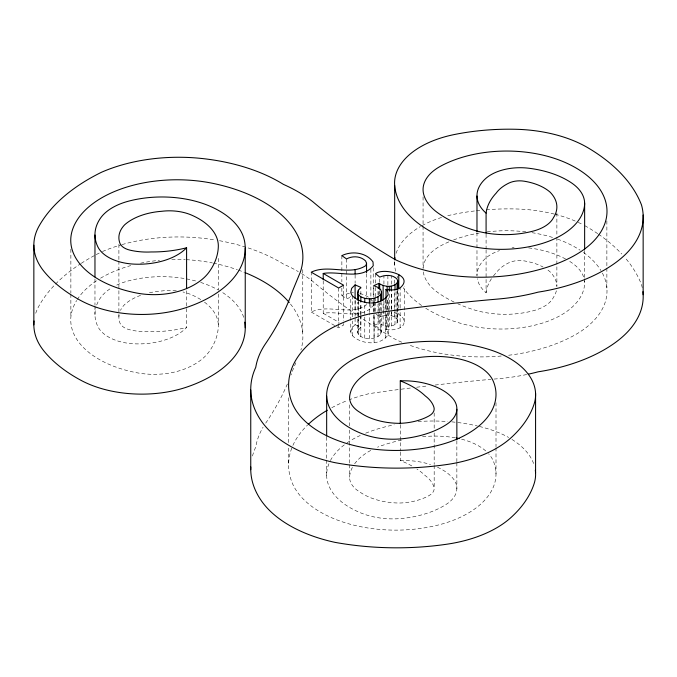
<?xml version="1.0" encoding="UTF-8"?>
<svg xmlns="http://www.w3.org/2000/svg" width="677" height="677" viewBox="0 0 677 677"><rect width="100%" height="100%" fill="white"/><g stroke="black" fill="none" stroke-linecap="round" stroke-linejoin="round"><path stroke-width="0.51" stroke-dasharray="3.38 2.54" d="M388.209 312.571L388.2 334.59C380.923 346.226 361.45 344.568 352.404 335.699A25.658 14.818 0 0 1 350.779 331.942L350.779 321.457M350.779 320.407L350.788 296.298M352.404 335.699L352.412 321.025M352.412 316.828L352.412 295.866M350.779 331.942L351.676 328.15L355.095 324.698L355.095 317.361M355.095 316.311L355.095 300.588M381.532 311.987L381.523 331.908L380.66 334.396C374.897 339.998 364.446 340.176 358.514 334.743L357.608 332.568L357.608 316.844M357.608 315.795L357.617 302.17M357.608 332.568L358.319 330.08L358.328 316.455M358.328 315.406L358.328 301.773M358.514 334.743L358.522 302.247M360.833 336.638L360.841 315.668M360.841 314.619L360.841 303.093M358.319 330.08L360.858 327.245L360.866 315.71M360.866 314.67L360.866 303.135M360.866 294.749L360.866 287.412M364.768 338.187L364.776 303.592M369.388 338.703L369.397 313.544M369.397 312.495L369.397 304.108M381.523 331.908L380.635 329.42L377.978 327.228L373.814 325.485L373.822 312.901M373.822 311.852L373.822 303.465M373.822 297.178L373.822 285.643M374.034 338.161L374.042 313.002M374.042 311.962L374.042 303.575M374.102 342.503L374.11 315.245M374.11 311.056L374.11 302.67M375.54 311.378L375.549 301.95M375.549 300.901L375.549 297.753M375.549 296.704L375.549 287.268M375.549 283.079L375.549 273.643M378.028 336.571L378.037 304.075M377.986 294.732L377.986 287.395M397.754 290.441L397.746 320.847L397.094 322.861C392.228 327.871 384.257 326.576 378.849 323.225L378.858 303.313M378.858 294.927L378.858 290.729M379.67 323.699L379.679 302.737M379.738 293.877L379.738 290.729M379.738 282.343L379.738 278.154M380.66 334.396L380.635 311.598M380.635 310.548L380.669 302.941M381.532 310.946L381.532 302.56M383.131 325.273L383.14 302.213M375.54 313.476L379.729 316.938L383.918 315.584L383.918 311.395M383.918 310.345L383.918 300.91M383.927 284.137L383.927 275.751M385.518 338.119L385.526 298.286M388.2 334.59L387.684 331.51L386.008 329.25L386.017 313.527M386.017 309.338L386.017 299.903M386.118 329.707L386.161 312.681M386.127 311.885L386.161 299.048M387.168 326.136L387.176 313.553M387.176 309.364L387.176 299.928M397.746 320.847L396.959 318.791L394.691 316.954L391.501 315.651L387.879 315.177L387.879 298.405M387.887 284.772L387.887 275.344M388.209 311.522L388.209 297.897M389.275 326.238L389.275 310.515M389.275 309.465L389.283 290.594M391.281 326.018L391.281 310.294M391.281 309.245L391.289 291.423M391.501 315.651L391.509 310.413M391.509 309.364L391.509 291.542M391.509 284.205L391.518 275.818M394.691 316.954L394.699 309.617M394.699 308.568L394.699 290.746M394.699 283.409L394.699 277.121M395.004 324.613L395.013 291.068M396.959 318.791L396.967 290.492M397.094 322.861L397.094 290.365M386.008 329.25L390.02 329.809A12.389 7.151 0 0 0 400.124 327.702C406.547 324.96 404.541 316.608 398.77 314.475L398.77 309.228M398.77 308.187L398.77 290.365M400.124 327.702L400.132 308.83M400.132 307.781L400.132 287.869M404.296 321.753L404.304 286.117M366.409 303.635L365.859 305.42C349.857 315.981 328.337 303.685 311.251 312.029L311.251 272.188M295.832 362.745L292.633 370.497A544.477 314.348 0 0 1 290.992 375.007M323.217 280.786L323.217 313.29C339.211 310.557 361.653 320.272 373.23 305.572L373.23 303.482M336.841 326.805L338.661 327.854L343.561 325.028L343.561 321.888M373.814 325.485L378.849 323.225M341.86 288.131L341.86 295.468L349.704 293.133M341.86 295.468L346.556 298.802L351.329 297.034M383.918 315.584L387.879 315.177M351.558 292.735L353.419 292.803M359.859 293.505L364.319 294.808L369.938 298.075M394.158 312.529L398.77 314.475M355.095 324.698L360.858 327.245M323.217 313.29L339.135 322.48M311.251 312.029L335.927 326.272M370.556 298.811L372.401 301.02M373.01 301.756L373.23 305.572M606.871 220.922L606.871 267.06M606.871 268.109L606.871 288.03M584.64 250.405L584.64 277.672M584.64 278.721L584.64 282.91M556.875 213.043L556.875 236.112M556.875 237.162L556.875 286.439A51.841 29.932 0 0 0 550.105 271.849A45.748 26.411 0 0 0 546.838 269.311M496.004 402.68L496.004 446.718M496.004 447.768L496.004 473.976M486.086 234.098L486.086 248.781M486.086 249.83L486.086 292.811A54.829 31.658 0 0 1 477.285 278.704M476.98 232.702L476.98 275.683A54.829 31.658 0 0 1 485.443 258.445A41.069 23.712 0 0 1 499.508 250.608M456.857 440.719L456.857 461.689M456.857 462.738L456.857 488.946M434.177 412.995L434.177 428.719M434.177 432.916L434.177 464.371M434.177 465.421L434.177 488.481M423.066 196.846L423.066 225.153M423.066 226.203L423.066 268.143M400.268 424.885L400.268 451.102M400.268 452.151L400.268 460.538A84.481 48.769 0 0 1 412.031 466.038M394.666 261.974L394.666 265.113A118.289 68.292 0 0 0 395.715 271.587M373.23 267.83L373.23 297.186M370.869 269.107L370.869 297.415M370.869 298.464L370.869 308.949M366.553 273.787L366.553 298.955M355.112 274.904L355.112 283.299M355.112 300.072L355.112 309.507M349.594 404.88L349.594 425.85M349.594 430.039L349.594 463.593M349.594 464.642L349.594 477.217M346.556 258.961L346.556 298.802M343.561 285.186L343.561 320.839M341.86 255.627L341.86 272.408M341.86 273.449L341.86 281.844M338.661 288.013L338.661 327.854M326.661 437.114L326.661 459.133M326.661 460.182L326.661 475.914M302.763 269.581L302.763 333.541M288.614 397.763L288.614 443.892M288.614 448.081L288.614 463.813M218.316 258.394L218.316 289.849M218.316 294.038L218.316 326.542A120.244 69.426 0 0 1 208.948 351.888A67.455 38.944 0 0 1 187.36 367.89A55.412 31.997 0 0 1 136.297 372.655A96.329 55.616 0 0 1 72.067 310.802A106.441 61.455 0 0 1 76.696 300.444M186.59 290.763L186.59 327.456A54.829 31.658 0 0 1 134.232 343.814A41.069 23.712 0 0 1 97.953 326.712A77.313 44.64 0 0 1 95.922 307.4M118.898 244.304L118.898 260.027M118.898 261.077L118.898 316.641M94.966 279.034L94.966 305.242M94.966 306.292L94.966 314.678M70.865 249.153L70.865 293.183M70.865 294.233L70.865 317.301M526.698 374.525A148.906 85.971 0 0 1 497.84 378.748A1318.982 761.507 0 0 0 491.934 379.255M642.245 287.649A127.631 73.691 0 0 0 641.491 284.636A205.283 118.517 0 0 0 624.837 257.446M597.732 233.683A205.283 118.517 0 0 0 588.186 227.616A107.093 61.827 0 0 0 584.158 225.348M598.502 234.208A205.283 118.517 0 0 1 621.723 253.977M554.319 214.084A107.093 61.827 0 0 0 516.035 208.965A165.586 95.601 0 0 0 484.707 209.904M555.199 214.304A107.093 61.827 0 0 1 576.415 221.591M578.192 222.386A107.093 61.827 0 0 1 583.329 224.908M474.408 210.979A165.586 95.601 0 0 0 454.25 214.237A89.093 51.435 0 0 0 446.422 216.065M476.456 210.733A165.586 95.601 0 0 1 481.609 210.183M394.666 265.113A89.093 51.435 0 0 1 394.606 261.457M396.113 253.291A89.093 51.435 0 0 1 420.409 226.575M422.101 225.61A89.093 51.435 0 0 1 441.7 217.419M425.723 308.23A118.289 68.292 0 0 0 468.543 325.358A87.468 50.496 0 0 0 539.747 323.885A80.191 46.298 0 0 0 584.556 284.932A54.837 31.658 0 0 0 584.505 280.896M421.619 305.505A118.289 68.292 0 0 1 403.213 287.683M397.814 277.968A118.289 68.292 0 0 1 397.103 276.157M583.566 276.893A54.837 31.658 0 0 0 571.422 262.515A77.313 44.64 0 0 0 568.578 260.713M528.568 247.892A77.313 44.64 0 0 1 565.583 258.995M512.066 247.858A41.069 23.712 0 0 1 514.114 247.655M486.086 292.811A84.481 48.769 0 0 1 492.272 277.536M493.474 275.928A84.481 48.769 0 0 1 496.182 272.797A45.19 26.09 0 0 1 508.85 262.786A16.722 9.656 0 0 1 524.108 260.873A45.748 26.411 0 0 1 543.056 267.009M556.376 290.788A51.841 29.932 0 0 1 553.591 297.118A36.693 21.19 0 0 1 534.145 310.506A66.837 38.589 0 0 1 472.69 309.448A120.244 69.426 0 0 1 457.779 303.778M454.106 302.077A120.244 69.426 0 0 1 438.231 292.836A67.455 38.944 0 0 1 423.777 274.346A55.412 31.997 0 0 1 423.235 271.782M423.083 268.329A55.412 31.997 0 0 1 440.287 246.047A96.329 55.616 0 0 1 448.936 241.833M453.565 239.946A96.329 55.616 0 0 1 479.13 233.057M487.11 231.889A96.329 55.616 0 0 1 525.97 231.864M531.978 232.685A96.329 55.616 0 0 1 553.659 237.796M557.56 239.125A96.329 55.616 0 0 1 565.016 242.095A106.441 61.455 0 0 1 580.113 250.177M602.386 273.102A106.441 61.455 0 0 1 572.894 336.08A135.434 78.194 0 0 1 507.217 355.417M583.456 252.445A106.441 61.455 0 0 1 600.939 270.563M501.259 356.017A135.434 78.194 0 0 1 408.468 344.805M401.774 342.198A135.434 78.194 0 0 1 395.368 339.372A723.459 417.684 0 0 1 360.325 317.318M398.178 389.597A1318.982 761.507 0 0 0 369.177 393.625L361.086 395.732A135.434 78.194 0 0 0 349.188 399.794M401.089 389.216A1318.982 761.507 0 0 1 411.768 387.845M416.634 387.236A1318.982 761.507 0 0 1 428.313 385.831M435.133 385.035A1318.982 761.507 0 0 1 490.952 379.348M291.787 448.098A135.434 78.194 0 0 0 291.973 482.303A106.441 61.455 0 0 0 436.885 525.36A96.329 55.616 0 0 0 493.313 461.02A55.412 31.997 0 0 0 488.608 453.759M292.913 445.381A135.434 78.194 0 0 1 307.51 425.114M331.798 407.706A135.434 78.194 0 0 1 347.276 400.539M461.612 439.204A55.412 31.997 0 0 1 486.382 451.517M455.393 437.867A67.455 38.944 0 0 0 424.166 436.597A120.244 69.426 0 0 0 420.459 436.987M401.478 440.101A120.244 69.426 0 0 0 382.023 445.525A66.837 38.589 0 0 0 377.563 447.209M352.387 467.426A66.837 38.589 0 0 0 349.704 475.719A36.693 21.19 0 0 0 360.054 492.137A51.841 29.932 0 0 0 399.709 503.028A45.748 26.411 0 0 0 429.167 495.513A16.722 9.656 0 0 0 433.923 486.932A45.19 26.09 0 0 0 425.241 475.592A84.481 48.769 0 0 0 416.888 469.009M354.638 463.813A66.837 38.589 0 0 1 370.962 450.307M400.268 460.538A54.829 31.658 0 0 1 430.513 464.549M437.486 467.24A54.829 31.658 0 0 1 452.143 477.395A41.069 23.712 0 0 1 446.405 504.238A77.313 44.64 0 0 1 403.052 518.354A54.837 31.658 0 0 1 362.855 513.708A80.191 46.298 0 0 1 326.83 471.827A87.468 50.496 0 0 1 329.987 461.418M330.418 460.572A87.468 50.496 0 0 1 346.285 443.384M347.064 442.843A87.468 50.496 0 0 1 360.232 435.497M365.665 433.187A118.289 68.292 0 0 1 394.217 424.801M418.073 421.559A118.289 68.292 0 0 1 447.666 421.534M451.72 421.864A118.289 68.292 0 0 1 455.756 422.279M457.754 422.516A118.289 68.292 0 0 1 477.302 425.968M479.384 426.459A118.289 68.292 0 0 1 487.525 428.676A89.093 51.435 0 0 1 508.639 437.469M511.947 439.432A89.093 51.435 0 0 1 534.068 464.82M252.487 455.985A147.704 85.277 0 0 1 255.754 447.015A148.906 85.971 0 0 1 263.074 427.246M287.37 383.986A544.477 314.348 0 0 1 265.494 423.447M290.509 304.066A135.434 78.194 0 0 1 300.893 350.043M213.407 263.158A135.434 78.194 0 0 1 237.382 269.751M238.372 270.098A135.434 78.194 0 0 1 244.16 272.272M77.229 299.598A106.441 61.455 0 0 1 97.209 280.286M100.568 278.188A106.441 61.455 0 0 1 130.712 265.596M140.613 263.184A106.441 61.455 0 0 1 159.535 260.307M171.831 259.536A106.441 61.455 0 0 1 185.219 259.646M186.251 259.697A106.441 61.455 0 0 1 212.392 262.947M200.764 299.589A66.837 38.589 0 0 0 191.278 294.664A36.693 21.19 0 0 0 182.976 291.99M204.522 302.179A66.837 38.589 0 0 1 218.316 326.542M176.333 290.873A36.693 21.19 0 0 0 161.71 290.975A51.841 29.932 0 0 0 148.948 292.896M140.545 295.375A51.841 29.932 0 0 0 124.61 304.54A45.748 26.411 0 0 0 120.489 310.396M119.05 315.067A45.748 26.411 0 0 0 119.922 322.937A16.722 9.656 0 0 0 129.976 329.834A45.19 26.09 0 0 0 151.216 331.637A84.481 48.769 0 0 0 186.59 327.456M96.701 304.997A77.313 44.64 0 0 1 100.374 298.007A54.837 31.658 0 0 1 111.595 287.852M116.732 285.102A54.837 31.658 0 0 1 128.588 280.845A80.191 46.298 0 0 1 196.161 281.099M200.663 282.427A80.191 46.298 0 0 1 209.176 285.559A87.468 50.496 0 0 1 218.519 290.111M222.758 292.65A87.468 50.496 0 0 1 243.796 317.741M35.729 313.265A107.093 61.827 0 0 1 39.08 305.725A205.283 118.517 0 0 1 80.453 263.861M81.24 263.345A205.283 118.517 0 0 1 94.492 255.534M96.236 254.611A205.283 118.517 0 0 1 101.575 251.903M102.455 251.522A127.631 73.691 0 0 1 121.115 244.862M122.097 244.575A127.631 73.691 0 0 1 201.221 238.109A147.704 85.277 0 0 1 215.726 240.056M219.526 240.716A147.704 85.277 0 0 1 283.418 264.064A148.906 85.971 0 0 1 298.337 271.638M301.578 273.584A148.906 85.971 0 0 1 312.766 281.378A723.459 417.684 0 0 0 358.759 316.261"/><path stroke-width="1.02" d="M355.095 298.489L355.103 284.865L360.866 287.412L358.328 290.247L357.617 292.735L357.617 300.072M358.328 292.337L358.328 290.247M358.522 301.197L358.522 294.91L357.617 292.735M360.841 302.044L360.841 296.805L358.522 294.91M364.776 302.551L364.776 298.354L360.841 296.805M369.397 303.059L369.397 298.87L374.042 298.329L378.045 296.738L380.669 294.554L381.532 292.075L380.643 289.587L377.986 287.395L373.822 285.643L378.858 283.392C384.265 286.743 392.237 288.038 397.103 283.028L397.754 281.006L396.967 278.958C392.465 274.422 385.238 274.735 379.738 277.105L375.549 273.643C383.749 267.229 414.993 275.268 400.132 287.869A12.389 7.151 0 0 1 390.028 289.968L386.017 289.417L386.017 298.853M374.042 302.526L374.042 298.329M378.037 301.976L378.045 296.738M378.858 288.63L378.858 283.392M379.679 289.104L379.679 283.866M380.669 301.9L380.669 294.554M381.532 300.461L381.532 292.075M383.14 300.114L383.14 285.44M387.176 290.492L387.176 286.303M389.283 290.594L389.283 286.405M391.289 290.374L391.289 286.185M395.013 290.018L395.013 284.78M397.103 289.316L397.103 283.028M397.754 289.392L397.754 281.006M398.77 288.267L398.778 274.642M323.217 273.449C339.211 270.715 361.653 280.43 373.23 265.731L373.01 261.914C366.172 252.36 352.015 250.693 341.86 255.627L346.556 258.961C352.514 255.644 360.655 256.041 365.622 260.967L366.553 263.302L365.859 265.579C349.857 276.14 328.337 263.844 311.251 272.188L338.661 288.013L343.561 285.186L323.217 273.449L323.217 279.736M355.103 284.865L351.685 288.317L350.788 292.109A25.658 14.818 0 0 0 352.412 295.866C361.459 304.726 380.931 306.393 388.209 294.749L387.701 291.677L386.017 289.417M364.776 298.354L369.397 298.87M643.15 215.041L643.15 294.723M584.64 203.227L584.64 249.356M535.575 393.312L535.575 472.995M400.268 423.836L400.268 380.855A84.481 48.769 0 0 1 425.241 395.91A45.19 26.09 0 0 1 433.923 407.249A16.722 9.656 0 0 1 429.167 415.83A45.748 26.411 0 0 1 399.709 423.345A51.841 29.932 0 0 1 360.054 412.454A36.693 21.19 0 0 1 349.704 396.037A66.837 38.589 0 0 1 382.023 365.842A120.244 69.426 0 0 1 424.166 356.914A67.455 38.944 0 0 1 459.124 358.928A55.412 31.997 0 0 1 493.313 381.337A96.329 55.616 0 0 1 436.885 445.678A106.441 61.455 0 0 1 291.973 402.62A135.434 78.194 0 0 1 361.086 316.049L369.177 313.942A1318.982 761.507 0 0 1 497.84 299.056A148.906 85.971 0 0 0 538.054 292.151A147.704 85.277 0 0 0 616.155 262.27A127.631 73.691 0 0 0 641.491 204.953A205.283 118.517 0 0 0 588.186 147.933A107.093 61.827 0 0 0 516.035 129.282A165.586 95.601 0 0 0 454.25 134.554A89.093 51.435 0 0 0 394.666 185.43A118.289 68.292 0 0 0 468.543 245.675A87.468 50.496 0 0 0 539.747 244.202A80.191 46.298 0 0 0 584.556 205.249A54.837 31.658 0 0 0 571.422 182.832A77.313 44.64 0 0 0 528.568 168.209A41.069 23.712 0 0 0 485.443 178.762A54.829 31.658 0 0 0 486.086 213.128L486.086 233.049M476.98 196L476.98 231.652M456.857 409.263L456.857 439.669M394.666 185.43L394.666 259.875M366.553 263.302L366.553 272.738M355.112 269.666L355.112 273.863M326.661 396.231L326.661 436.073M250.752 390.011L250.752 469.694M245.235 248.044L245.235 327.727M400.268 380.855A54.829 31.658 0 0 1 452.143 397.712A41.069 23.712 0 0 1 446.405 424.555A77.313 44.64 0 0 1 403.052 438.671A54.837 31.658 0 0 1 362.855 434.025A80.191 46.298 0 0 1 326.83 392.144A87.468 50.496 0 0 1 360.232 355.814A118.289 68.292 0 0 1 487.525 348.993A89.093 51.435 0 0 1 534.051 404.22A165.586 95.601 0 0 1 511.067 437.757A107.093 61.827 0 0 1 447.023 464.498A205.283 118.517 0 0 1 334.836 462.645A127.631 73.691 0 0 1 261.517 421.314A147.704 85.277 0 0 1 255.754 367.332A148.906 85.971 0 0 1 265.494 343.764A544.477 314.348 0 0 0 292.633 290.814L300.233 272.391A135.434 78.194 0 0 0 212.392 183.264A106.441 61.455 0 0 0 72.067 231.119A96.329 55.616 0 0 0 136.297 292.972A55.412 31.997 0 0 0 187.36 288.207A67.455 38.944 0 0 0 208.948 272.205A120.244 69.426 0 0 0 218.316 246.86A66.837 38.589 0 0 0 191.278 214.981A36.693 21.19 0 0 0 161.71 211.292A51.841 29.932 0 0 0 124.61 224.857A45.748 26.411 0 0 0 119.922 243.255A16.722 9.656 0 0 0 129.976 250.151A45.19 26.09 0 0 0 151.216 251.954A84.481 48.769 0 0 0 186.59 247.774L186.59 288.664M94.966 234.995L94.966 276.935M33.85 245.201L33.85 324.884M486.086 213.128A84.481 48.769 0 0 1 496.182 193.114A45.19 26.09 0 0 1 508.85 183.103A16.722 9.656 0 0 1 524.108 181.191A45.748 26.411 0 0 1 550.105 192.166A51.841 29.932 0 0 1 553.591 217.435A36.693 21.19 0 0 1 534.145 230.823A66.837 38.589 0 0 1 472.69 229.765A120.244 69.426 0 0 1 438.231 213.153A67.455 38.944 0 0 1 423.777 194.663A55.412 31.997 0 0 1 440.287 166.364A96.329 55.616 0 0 1 565.016 162.412A106.441 61.455 0 0 1 572.894 256.397A135.434 78.194 0 0 1 395.368 259.689A723.459 417.684 0 0 1 312.766 201.695A148.906 85.971 0 0 0 283.418 184.381A147.704 85.277 0 0 0 201.221 158.426A127.631 73.691 0 0 0 101.575 172.22A205.283 118.517 0 0 0 39.08 226.042A107.093 61.827 0 0 0 44.149 271.587A165.586 95.601 0 0 0 81.054 300.681A89.093 51.435 0 0 0 186.793 307.383A118.289 68.292 0 0 0 244.625 241.554A87.468 50.496 0 0 0 209.176 205.876A80.191 46.298 0 0 0 128.588 201.162A54.837 31.658 0 0 0 100.374 218.324A77.313 44.64 0 0 0 97.953 247.029A41.069 23.712 0 0 0 134.232 264.132A54.829 31.658 0 0 0 186.59 247.774M528.348 374.169A148.906 85.971 0 0 0 538.054 371.834A147.704 85.277 0 0 0 616.155 341.953A127.631 73.691 0 0 0 642.905 291.685M394.742 259.63A89.093 51.435 0 0 1 394.996 257.81M308.263 424.386A135.434 78.194 0 0 1 327.346 410.211M456.332 438.044A67.455 38.944 0 0 1 459.124 438.611M535.321 470.253A89.093 51.435 0 0 1 534.051 483.903A165.586 95.601 0 0 1 511.067 517.44A107.093 61.827 0 0 1 447.023 544.19A205.283 118.517 0 0 1 334.836 542.328A127.631 73.691 0 0 1 261.517 500.997A147.704 85.277 0 0 1 250.795 466.944M245.108 272.653A135.434 78.194 0 0 1 289.257 302.534M244.778 322.159A118.289 68.292 0 0 1 186.793 387.066A89.093 51.435 0 0 1 81.054 380.364A165.586 95.601 0 0 1 44.149 351.27A107.093 61.827 0 0 1 34.053 320.991"/></g></svg>
